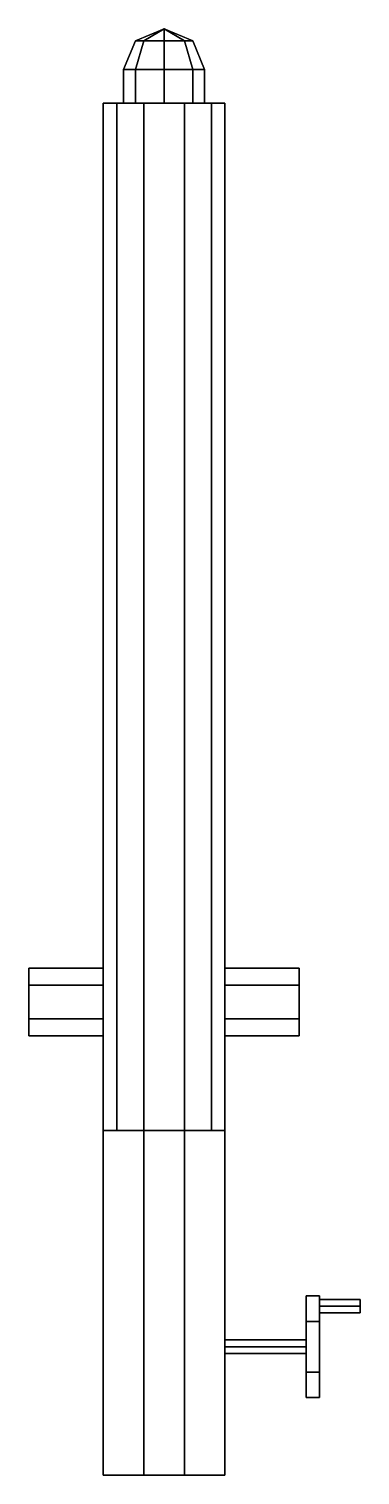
# Model space of a CAD drawing. Extents: x -0.2 to 0.29, y -0.7 to 1.44.
import ezdxf

# ---------------------------------------------------------------- set-up
doc = ezdxf.new("R2010")
doc.units = 0
doc.layers.add('SLEEVE', color=5, linetype='CONTINUOUS')

msp = doc.modelspace()

# ---------------------------------------------------------------- linework, layer by layer
at = {"layer": 'SLEEVE'}
for points in [[(0, 1.44, -0.1), (-0.0424, 1.4224, -0.1), (-0.03, 1.4224, -0.07), (0, 1.44, -0.1)], [(0, 1.44, -0.1), (-0.03, 1.4224, -0.13), (-0.0424, 1.4224, -0.1), (0, 1.44, -0.1)], [(0, 1.44, -0.1), (-0.03, 1.4224, -0.07), (0, 1.4224, -0.0576), (0, 1.44, -0.1)], [(0, 1.44, -0.1), (0, 1.4224, -0.1424), (-0.03, 1.4224, -0.13), (0, 1.44, -0.1)], [(0, 1.44, -0.1), (0, 1.4224, -0.0576), (0.03, 1.4224, -0.07), (0, 1.44, -0.1)], [(0, 1.44, -0.1), (0.03, 1.4224, -0.07), (0.0424, 1.4224, -0.1), (0, 1.44, -0.1)], [(0, 1.44, -0.1), (0.0424, 1.4224, -0.1), (0.03, 1.4224, -0.13), (0, 1.44, -0.1)], [(0, 1.44, -0.1), (0.03, 1.4224, -0.13), (0, 1.4224, -0.1424), (0, 1.44, -0.1)], [(-0.0424, 1.4224, -0.1), (-0.06, 1.38, -0.1), (-0.0424, 1.38, -0.0576), (-0.03, 1.4224, -0.07)], [(-0.03, 1.4224, -0.13), (-0.0424, 1.38, -0.1424), (-0.06, 1.38, -0.1), (-0.0424, 1.4224, -0.1)], [(-0.03, 1.4224, -0.07), (-0.0424, 1.38, -0.0576), (0, 1.38, -0.04), (0, 1.4224, -0.0576)], [(0, 1.4224, -0.1424), (0, 1.38, -0.16), (-0.0424, 1.38, -0.1424), (-0.03, 1.4224, -0.13)], [(0, 1.4224, -0.0576), (0, 1.38, -0.04), (0.0424, 1.38, -0.0576), (0.03, 1.4224, -0.07)], [(0.03, 1.4224, -0.13), (0.0424, 1.38, -0.1424), (0, 1.38, -0.16), (0, 1.4224, -0.1424)], [(0.03, 1.4224, -0.07), (0.0424, 1.38, -0.0576), (0.06, 1.38, -0.1), (0.0424, 1.4224, -0.1)], [(0.0424, 1.4224, -0.1), (0.06, 1.38, -0.1), (0.0424, 1.38, -0.1424), (0.03, 1.4224, -0.13)], [(-0.0424, 1.38, -0.0576), (-0.06, 1.38, -0.1), (-0.06, 1.33, -0.1), (-0.0424, 1.33, -0.0576)], [(-0.06, 1.38, -0.1), (-0.0424, 1.38, -0.1424), (-0.0424, 1.33, -0.1424), (-0.06, 1.33, -0.1)], [(0, 1.38, -0.04), (-0.0424, 1.38, -0.0576), (-0.0424, 1.33, -0.0576), (0, 1.33, -0.04)], [(-0.0424, 1.38, -0.1424), (0, 1.38, -0.16), (0, 1.33, -0.16), (-0.0424, 1.33, -0.1424)], [(0.0424, 1.38, -0.0576), (0, 1.38, -0.04), (0, 1.33, -0.04), (0.0424, 1.33, -0.0576)], [(0, 1.38, -0.16), (0.0424, 1.38, -0.1424), (0.0424, 1.33, -0.1424), (0, 1.33, -0.16)], [(0.06, 1.38, -0.1), (0.0424, 1.38, -0.0576), (0.0424, 1.33, -0.0576), (0.06, 1.33, -0.1)], [(0.0424, 1.38, -0.1424), (0.06, 1.38, -0.1), (0.06, 1.33, -0.1), (0.0424, 1.33, -0.1424)], [(-0.09, 1.33), (-0.09, 1.33, -0.17), (-0.09, -0.7, -0.17), (-0.09, -0.7)], [(0.09, 1.33, -0.17), (-0.09, 1.33, -0.17), (-0.09, 1.33), (0.09, 1.33)], [(0.09, -0.7, -0.17), (-0.09, -0.7, -0.17), (-0.09, 1.33, -0.17), (0.09, 1.33, -0.17)], [(-0.09, 1.33, 0.06), (-0.09, 1.33), (-0.09, -0.19), (-0.09, -0.19, 0.06)], [(-0.03, 1.33), (-0.09, 1.33), (-0.09, 1.33, 0.06), (-0.07, 1.33, 0.06)], [(-0.07, 1.33, 0.06), (-0.09, 1.33, 0.06), (-0.09, -0.19, 0.06), (-0.07, -0.19, 0.06)], [(-0.07, -0.19, 0.06), (-0.03, -0.19), (-0.03, 1.33), (-0.07, 1.33, 0.06)], [(0.03, 1.33), (-0.03, 1.33), (-0.03, -0.19), (0.03, -0.19)], [(0.07, 1.33, 0.06), (0.03, 1.33), (0.03, -0.19), (0.07, -0.19, 0.06)], [(0.09, 1.33, 0.06), (0.09, 1.33), (0.03, 1.33), (0.07, 1.33, 0.06)], [(0.07, -0.19, 0.06), (0.09, -0.19, 0.06), (0.09, 1.33, 0.06), (0.07, 1.33, 0.06)], [(0.09, -0.7), (0.09, -0.7, -0.17), (0.09, 1.33, -0.17), (0.09, 1.33)], [(0.09, -0.19, 0.06), (0.09, -0.19), (0.09, 1.33), (0.09, 1.33, 0.06)], [(-0.09, 0.025, 0.0433), (-0.09, 0.05), (-0.2, 0.05), (-0.2, 0.025, 0.0433)], [(-0.09, 0.05), (-0.09, 0.025, -0.0433), (-0.2, 0.025, -0.0433), (-0.2, 0.05)], [(-0.2, -0.025, 0.0433), (-0.2, 0.025, 0.0433), (-0.2, 0.05), (-0.2, -0.05)], [(-0.2, -0.05), (-0.2, 0.05), (-0.2, 0.025, -0.0433), (-0.2, -0.025, -0.0433)], [(0.09, 0.025, -0.0433), (0.09, 0.05), (0.2, 0.05), (0.2, 0.025, -0.0433)], [(0.09, 0.05), (0.09, 0.025, 0.0433), (0.2, 0.025, 0.0433), (0.2, 0.05)], [(0.2, 0.05), (0.2, -0.05), (0.2, -0.025, -0.0433), (0.2, 0.025, -0.0433)], [(0.2, 0.025, 0.0433), (0.2, -0.025, 0.0433), (0.2, -0.05), (0.2, 0.05)], [(-0.09, -0.025, 0.0433), (-0.09, 0.025, 0.0433), (-0.2, 0.025, 0.0433), (-0.2, -0.025, 0.0433)], [(-0.09, 0.025, -0.0433), (-0.09, -0.025, -0.0433), (-0.2, -0.025, -0.0433), (-0.2, 0.025, -0.0433)], [(0.09, -0.025, -0.0433), (0.09, 0.025, -0.0433), (0.2, 0.025, -0.0433), (0.2, -0.025, -0.0433)], [(0.09, 0.025, 0.0433), (0.09, -0.025, 0.0433), (0.2, -0.025, 0.0433), (0.2, 0.025, 0.0433)], [(-0.09, -0.05), (-0.09, -0.025, 0.0433), (-0.2, -0.025, 0.0433), (-0.2, -0.05)], [(-0.09, -0.025, -0.0433), (-0.09, -0.05), (-0.2, -0.05), (-0.2, -0.025, -0.0433)], [(0.09, -0.05), (0.09, -0.025, -0.0433), (0.2, -0.025, -0.0433), (0.2, -0.05)], [(0.09, -0.025, 0.0433), (0.09, -0.05), (0.2, -0.05), (0.2, -0.025, 0.0433)], [(-0.09, -0.19, 0.06), (-0.09, -0.19), (-0.03, -0.19), (-0.07, -0.19, 0.06)], [(-0.09, -0.7), (-0.03, -0.7), (-0.03, -0.19), (-0.09, -0.19)], [(-0.03, -0.7), (-0.03, -0.7, -0.14), (-0.03, -0.19, -0.14), (-0.03, -0.19)], [(-0.03, -0.19), (-0.03, -0.19, -0.14), (0.03, -0.19, -0.14), (0.03, -0.19)], [(-0.03, -0.19, -0.14), (-0.03, -0.7, -0.14), (0.03, -0.7, -0.14), (0.03, -0.19, -0.14)], [(0.03, -0.19), (0.09, -0.19), (0.09, -0.19, 0.06), (0.07, -0.19, 0.06)], [(0.03, -0.19), (0.03, -0.19, -0.14), (0.03, -0.7, -0.14), (0.03, -0.7)], [(0.03, -0.7), (0.09, -0.7), (0.09, -0.19), (0.03, -0.19)], [(0.23, -0.4725, -0.015), (0.23, -0.435, -0.08), (0.21, -0.435, -0.08), (0.21, -0.4725, -0.015)], [(0.23, -0.435, -0.08), (0.23, -0.4725, -0.145), (0.21, -0.4725, -0.145), (0.21, -0.435, -0.08)], [(0.21, -0.4725, -0.145), (0.21, -0.5475, -0.145), (0.21, -0.585, -0.08), (0.21, -0.435, -0.08)], [(0.21, -0.435, -0.08), (0.21, -0.585, -0.08), (0.21, -0.5475, -0.015), (0.21, -0.4725, -0.015)], [(0.23, -0.585, -0.08), (0.23, -0.435, -0.08), (0.23, -0.4725, -0.015), (0.23, -0.5475, -0.015)], [(0.23, -0.5475, -0.145), (0.23, -0.4725, -0.145), (0.23, -0.435, -0.08), (0.23, -0.585, -0.08)], [(0.29, -0.45, -0.07), (0.29, -0.44, -0.08), (0.23, -0.44, -0.08), (0.23, -0.45, -0.07)], [(0.29, -0.44, -0.08), (0.29, -0.45, -0.09), (0.23, -0.45, -0.09), (0.23, -0.44, -0.08)], [(0.29, -0.46, -0.08), (0.29, -0.45, -0.09), (0.29, -0.44, -0.08), (0.29, -0.45, -0.07)], [(0.29, -0.46, -0.08), (0.29, -0.45, -0.07), (0.23, -0.45, -0.07), (0.23, -0.46, -0.08)], [(0.29, -0.45, -0.09), (0.29, -0.46, -0.08), (0.23, -0.46, -0.08), (0.23, -0.45, -0.09)], [(0.23, -0.5475, -0.015), (0.23, -0.4725, -0.015), (0.21, -0.4725, -0.015), (0.21, -0.5475, -0.015)], [(0.23, -0.4725, -0.145), (0.23, -0.5475, -0.145), (0.21, -0.5475, -0.145), (0.21, -0.4725, -0.145)], [(0.21, -0.51, -0.07), (0.21, -0.5, -0.08), (0.09, -0.5, -0.08), (0.09, -0.51, -0.07)], [(0.21, -0.5, -0.08), (0.21, -0.51, -0.09), (0.09, -0.51, -0.09), (0.09, -0.5, -0.08)], [(0.21, -0.52, -0.08), (0.21, -0.51, -0.07), (0.09, -0.51, -0.07), (0.09, -0.52, -0.08)], [(0.21, -0.51, -0.09), (0.21, -0.52, -0.08), (0.09, -0.52, -0.08), (0.09, -0.51, -0.09)], [(0.23, -0.585, -0.08), (0.23, -0.5475, -0.015), (0.21, -0.5475, -0.015), (0.21, -0.585, -0.08)], [(0.23, -0.5475, -0.145), (0.23, -0.585, -0.08), (0.21, -0.585, -0.08), (0.21, -0.5475, -0.145)], [(-0.09, -0.7), (-0.09, -0.7, -0.17), (-0.03, -0.7, -0.14), (-0.03, -0.7)], [(-0.03, -0.7, -0.14), (-0.09, -0.7, -0.17), (0.09, -0.7, -0.17), (0.03, -0.7, -0.14)], [(0.03, -0.7), (0.03, -0.7, -0.14), (0.09, -0.7, -0.17), (0.09, -0.7)]]:
    msp.add_3dface(points, dxfattribs=at)

doc.saveas('drawing.dxf')
